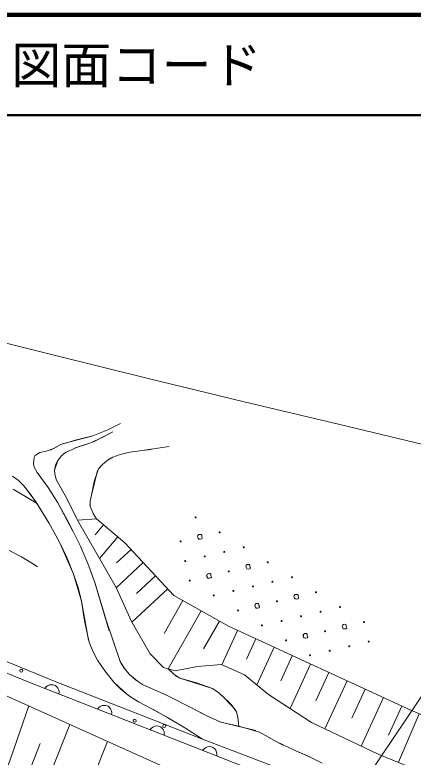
# Model space of a CAD drawing. Units: millimetres, scale not verified. Extents: x 10000 to 170000, y 5000 to 95000.
# Drawn here: x 30187 to 40119, y 76479 to 95000 of the extents above; entities that cross this region are included whole.
import ezdxf
from ezdxf.enums import TextEntityAlignment as Align

# ---------------------------------------------------------------- set-up
doc = ezdxf.new("R2010")
doc.units = ezdxf.units.MM
doc.header["$LTSCALE"] = 250
for name, color, linetype, lineweight in [('M-BGD', 7, 'Continuous', 13), ('M-STR-HTXT', 7, 'Continuous', 13), ('M-TTL', 2, 'Continuous', 140), ('M-TTL-LINE', 7, 'Continuous', 50), ('M-TTL-TXT', 7, 'Continuous', 50)]:
    doc.layers.add(name, color=color, linetype=linetype, lineweight=lineweight)
doc.styles.add('ＭＳ ゴシック', font='')
doc.styles.get('ＭＳ ゴシック').set_extended_font_data('MS Gothic')

msp = doc.modelspace()

# ---------------------------------------------------------------- linework, layer by layer
at = {"layer": 'M-BGD'}
for p, q in [((32504.6, 84648.8), (32134.8, 84496.2)), ((32504.6, 84648.8), (32134.8, 84496.2)), ((32504.6, 84648.8), (32134.8, 84496.2)), ((32504.6, 84648.8), (32134.8, 84496.2)), ((32504.6, 84648.8), (32134.8, 84496.2)), ((32817.9, 84806.8), (32504.6, 84648.8)), ((32817.9, 84806.8), (32504.6, 84648.8)), ((32817.9, 84806.8), (32504.6, 84648.8)), ((32817.9, 84806.8), (32504.6, 84648.8)), ((32817.9, 84806.8), (32504.6, 84648.8)), ((32134.8, 84496.2), (31376.9, 84299.3)), ((32134.8, 84496.2), (31727.2, 84398.7)), ((32134.8, 84496.2), (31727.2, 84398.7)), ((32134.8, 84496.2), (31727.2, 84398.7)), ((32134.8, 84496.2), (31927.3, 84437.7)), ((32628.6, 84599), (32146.9, 84350.7)), ((32628.6, 84599), (32365.3, 84453)), ((32628.6, 84599), (32365.3, 84453)), ((32628.6, 84599), (32365.3, 84453)), ((32628.6, 84599), (32365.3, 84453)), ((31333.9, 84276.9), (31074.6, 84141.9)), ((31333.9, 84276.9), (31161.9, 84178.5)), ((31333.9, 84276.9), (31161.9, 84178.5)), ((31727.2, 84398.7), (31333.9, 84276.9)), ((31727.2, 84398.7), (31333.9, 84276.9)), ((31727.2, 84398.7), (31333.9, 84276.9)), ((32054, 84315.1), (31678.3, 84186.3)), ((32054, 84315.1), (31769.9, 84219.1)), ((32054, 84315.1), (31769.9, 84219.1)), ((32054, 84315.1), (31769.9, 84219.1)), ((32365.3, 84453), (32054, 84315.1)), ((32365.3, 84453), (32054, 84315.1)), ((32365.3, 84453), (32054, 84315.1)), ((32365.3, 84453), (32054, 84315.1)), ((30969.2, 84115.7), (30812.8, 84079.4)), ((30969.2, 84115.7), (30812.8, 84079.4)), ((31161.9, 84178.5), (30969.2, 84115.7)), ((31161.9, 84178.5), (30969.2, 84115.7)), ((31769.9, 84219.1), (31451.2, 84078.2)), ((31769.9, 84219.1), (31451.2, 84078.2)), ((31769.9, 84219.1), (31451.2, 84078.2)), ((32816, 84034), (33059.5, 84090.9)), ((32816, 84034), (33059.5, 84090.9)), ((33059.5, 84090.9), (33359.8, 84131.5)), ((33059.5, 84090.9), (33359.8, 84131.5)), ((33359.8, 84131.5), (34031.8, 84233.4)), ((33359.8, 84131.5), (33583.8, 84158.3)), ((30667, 83955.4), (30652.3, 83801)), ((30667, 83955.4), (30652.3, 83801)), ((30667, 83955.4), (30652.3, 83801)), ((30667, 83955.4), (30652.3, 83801)), ((30695.1, 84006.5), (30667, 83955.4)), ((30695.1, 84006.5), (30667, 83955.4)), ((30695.1, 84006.5), (30667, 83955.4)), ((30695.1, 84006.5), (30667, 83955.4)), ((30695.1, 84006.5), (30688.5, 83997.6)), ((30812.8, 84079.4), (30695.1, 84006.5)), ((30812.8, 84079.4), (30695.1, 84006.5)), ((31351.6, 83999.6), (31255.3, 83878.8)), ((31351.6, 83999.6), (31255.3, 83878.8)), ((31451.2, 84078.2), (31351.6, 83999.6)), ((31451.2, 84078.2), (31351.6, 83999.6)), ((31451.2, 84078.2), (31351.6, 83999.6)), ((32488.3, 83880.1), (32629.5, 83961.4)), ((32488.3, 83880.1), (32584.4, 83938.4)), ((32629.5, 83961.4), (32816, 84034)), ((30652.3, 83801), (30672.7, 83715.5)), ((30652.3, 83801), (30672.7, 83715.5)), ((30652.3, 83801), (30658.5, 83764.4)), ((30652.3, 83801), (30672.7, 83715.5)), ((30672.7, 83715.5), (30744.2, 83583.7)), ((30672.7, 83715.5), (30744.2, 83583.7)), ((30672.7, 83715.5), (30744.2, 83583.7)), ((31255.3, 83878.8), (31176.8, 83643.7)), ((31209.6, 83786.2), (31176.8, 83643.7)), ((31255.3, 83878.8), (31209.6, 83786.2)), ((32271.1, 83670), (32368.8, 83784.1)), ((32271.1, 83670), (32368.8, 83784.1)), ((32368.8, 83784.1), (32488.3, 83880.1)), ((32368.8, 83784.1), (32488.3, 83880.1)), ((30744.2, 83583.7), (31016.2, 83209.3)), ((30744.2, 83583.7), (30802.8, 83503.9)), ((30744.2, 83583.7), (31016.2, 83209.3)), ((31176.8, 83643.7), (31181, 83547.4)), ((31181, 83547.4), (31220.8, 83406.1)), ((32094.7, 83016.1), (32244.9, 83628.1)), ((32160.7, 83353.5), (32271.1, 83670)), ((32160.7, 83353.5), (32271.1, 83670)), ((30126.9, 83491.7), (30268.1, 83388.7)), ((30126.9, 83491.7), (30268.1, 83388.7)), ((30126.9, 83491.7), (30268.1, 83388.7)), ((30268.1, 83388.7), (30409.3, 83252.5)), ((30268.1, 83388.7), (30409.3, 83252.5)), ((31220.8, 83406.1), (31487.1, 82930.5)), ((31220.8, 83406.1), (31410, 83065.3)), ((32094.7, 83016.1), (32160.7, 83353.5)), ((32094.7, 83016.1), (32160.7, 83353.5)), ((30148.2, 83164.8), (30493.2, 82960.1)), ((30409.3, 83252.5), (30596.5, 83016.7)), ((30409.3, 83252.5), (30739.3, 82804)), ((31016.2, 83209.3), (31261.8, 82828.6)), ((31016.2, 83209.3), (31261.8, 82828.6)), ((30596.5, 83016.7), (30767, 82761.2)), ((32061.6, 82867.8), (32094.7, 83016.1)), ((32061.6, 82867.8), (32094.7, 83016.1)), ((32061.6, 82867.8), (32094.7, 83016.1)), ((32061.6, 82867.8), (32094.7, 83016.1)), ((32094.7, 83016.1), (32115.9, 83099.9)), ((30493.2, 82960.1), (30739.3, 82804.1)), ((31261.8, 82828.6), (31544.6, 82310.3)), ((31261.8, 82828.6), (31636, 82117.5)), ((31487.1, 82930.5), (31728.1, 82440.2)), ((32062.3, 82738.4), (32061.6, 82867.8)), ((32062.3, 82738.4), (32061.6, 82867.8)), ((32062.3, 82738.4), (32061.6, 82867.8)), ((32062.3, 82738.4), (32061.6, 82867.8)), ((30767, 82761.2), (31032.2, 82329.8)), ((32062.3, 82738.4), (32057.8, 82772)), ((32136.3, 82556.2), (32062.3, 82738.4)), ((32136.3, 82556.2), (32062.3, 82738.4)), ((32136.3, 82556.2), (32062.3, 82738.4)), ((32136.3, 82556.2), (32062.3, 82738.4)), ((32136.3, 82556.2), (32062.3, 82738.4)), ((31728.1, 82440.2), (31751.8, 82388.5)), ((31751.9, 82388.6), (32222.4, 82423.1)), ((32222.3, 82423), (32136.3, 82556.2)), ((32222.3, 82423), (32136.3, 82556.2)), ((32222.3, 82423), (32136.3, 82556.2)), ((32222.3, 82423), (32136.3, 82556.2)), ((32222.3, 82423), (32136.3, 82556.2)), ((32222.4, 82423.1), (32931, 81823.1)), ((31032.2, 82329.8), (31296.7, 81847.2)), ((31544.6, 82310.3), (31813.1, 81763)), ((32711.8, 80710.7), (31751.9, 82388.6)), ((32399.5, 82273.1), (32191.3, 82027.1)), ((32753.8, 81973.1), (32297.7, 81434.4)), ((34742.7, 81978.9), (34752.2, 82008.3)), ((34753.7, 81963.3), (34742.7, 81978.9)), ((34752.2, 82008.3), (34777.9, 82030.7)), ((34759.3, 81939.2), (34753.7, 81963.3)), ((34774.4, 81920.9), (34759.3, 81939.2)), ((34810, 81916.5), (34774.4, 81920.9)), ((34777.9, 82030.7), (34809.6, 82034.5)), ((34809.6, 82034.5), (34831.9, 82032.4)), ((34849.9, 81924), (34810, 81916.5)), ((34831.9, 82032.4), (34846.3, 82017.6)), ((34846.3, 82017.6), (34846.1, 81979.4)), ((34846.1, 81979.4), (34857.8, 81960.4)), ((34861, 81946.6), (34849.9, 81924)), ((34857.8, 81960.4), (34861, 81946.6)), ((31296.7, 81847.2), (31488.2, 81442.5)), ((31296.7, 81847.2), (31488.2, 81442.5)), ((31296.7, 81847.2), (31631.2, 81089.1)), ((31813.1, 81763), (32007.9, 81307.7)), ((32931, 81823.1), (34151.7, 80514.5)), ((30046.9, 81631.3), (30350.4, 81476.6)), ((33083.6, 81659.6), (32725.8, 81325.8)), ((30350.4, 81476.6), (30693.2, 81268.8)), ((31488.2, 81442.5), (31648.9, 81042.1)), ((31488.2, 81442.5), (31648.9, 81042.1)), ((32007.9, 81307.7), (32178.7, 80840.2)), ((33388.8, 81332.4), (32714.9, 80703.8)), ((30693.2, 81268.8), (30753.8, 81230.4)), ((35943.9, 81232.4), (35953.4, 81261.9)), ((35954.8, 81216.8), (35943.9, 81232.4)), ((35953.4, 81261.9), (35979, 81284.2)), ((35960.4, 81192.7), (35954.8, 81216.8)), ((35975.6, 81174.5), (35960.4, 81192.7)), ((36011.1, 81170.1), (35975.6, 81174.5)), ((35979, 81284.2), (36010.8, 81288)), ((36010.8, 81288), (36033.1, 81285.9)), ((36051.1, 81177.6), (36011.1, 81170.1)), ((36033.1, 81285.9), (36047.4, 81271.1)), ((36047.4, 81271.1), (36047.3, 81233)), ((36047.3, 81233), (36059, 81213.9)), ((36062.2, 81200.2), (36051.1, 81177.6)), ((36059, 81213.9), (36062.2, 81200.2)), ((31648.9, 81042.1), (31849.3, 80373.3)), ((31648.9, 81042.1), (31763, 80710.7)), ((33693.9, 81005.3), (33223.2, 80566.2)), ((34970.1, 81005.1), (34979.6, 81034.5)), ((34981, 80989.5), (34970.1, 81005.1)), ((34979.6, 81034.5), (35005.2, 81056.8)), ((34986.6, 80965.4), (34981, 80989.5)), ((35001.8, 80947.1), (34986.6, 80965.4)), ((35037.3, 80942.7), (35001.8, 80947.1)), ((35005.2, 81056.8), (35037, 81060.6)), ((35037, 81060.6), (35059.3, 81058.6)), ((35077.3, 80950.2), (35037.3, 80942.7)), ((35059.3, 81058.6), (35073.6, 81043.8)), ((35073.6, 81043.8), (35073.5, 81005.6)), ((35073.5, 81005.6), (35085.2, 80986.6)), ((35088.4, 80972.8), (35077.3, 80950.2)), ((35085.2, 80986.6), (35088.4, 80972.8)), ((32178.7, 80840.2), (32471.9, 79873.4)), ((32178.7, 80840.2), (32539.1, 79627.5)), ((32178.7, 80840.2), (32471.9, 79873.4)), ((31763, 80710.7), (31849.3, 80373.3)), ((33094.6, 79863.8), (32711.8, 80710.7)), ((33999.1, 80678.1), (33105.7, 79844.8)), ((34378.6, 80386.2), (33913.8, 79564.5)), ((34151.7, 80514.5), (35513.2, 79744.4)), ((37145.1, 80486), (37154.6, 80515.4)), ((37156, 80470.4), (37145.1, 80486)), ((37154.6, 80515.4), (37180.2, 80537.8)), ((37161.6, 80446.3), (37156, 80470.4)), ((37176.8, 80428), (37161.6, 80446.3)), ((37212.3, 80423.6), (37176.8, 80428)), ((37180.2, 80537.8), (37212, 80541.6)), ((37212, 80541.6), (37234.3, 80539.5)), ((37252.3, 80431.2), (37212.3, 80423.6)), ((37234.3, 80539.5), (37248.6, 80524.7)), ((37248.6, 80524.7), (37248.4, 80486.5)), ((37248.4, 80486.5), (37260.1, 80467.5)), ((37263.4, 80453.7), (37252.3, 80431.2)), ((37260.1, 80467.5), (37263.4, 80453.7)), ((31849.3, 80373.3), (32022.1, 79399.5)), ((31849.3, 80373.3), (31925, 79877.5)), ((31849.3, 80373.3), (31925, 79877.5)), ((36171.3, 80258.6), (36180.7, 80288.1)), ((36182.2, 80243), (36171.3, 80258.6)), ((36180.7, 80288.1), (36206.4, 80310.4)), ((36187.8, 80218.9), (36182.2, 80243)), ((36203, 80200.7), (36187.8, 80218.9)), ((36238.5, 80196.3), (36203, 80200.7)), ((36206.4, 80310.4), (36238.2, 80314.2)), ((36238.2, 80314.2), (36260.4, 80312.1)), ((36278.5, 80203.8), (36238.5, 80196.3)), ((36260.4, 80312.1), (36274.8, 80297.3)), ((36274.8, 80297.3), (36274.6, 80259.2)), ((36274.6, 80259.2), (36286.3, 80240.1)), ((36289.6, 80226.3), (36278.5, 80203.8)), ((36286.3, 80240.1), (36289.6, 80226.3)), ((27016.8, 80072.6), (31273.4, 78334.6)), ((34832.5, 80129.5), (34013.7, 78681.9)), ((30455.3, 78385), (26876.1, 79850)), ((31925, 79877.5), (32037.3, 79352.2)), ((31925, 79877.5), (32037.3, 79352.2)), ((32471.9, 79873.4), (32810.7, 78869.2)), ((32471.9, 79873.4), (32810.7, 78869.2)), ((33562.8, 79058.8), (33094.6, 79863.8)), ((35286.3, 79872.7), (34894.9, 79180.9)), ((35740.8, 79639.6), (35347.2, 78784.6)), ((35513.2, 79744.4), (40064.1, 77649.6)), ((38346.3, 79739.5), (38355.7, 79769)), ((38357.2, 79723.9), (38346.3, 79739.5)), ((38355.7, 79769), (38381.4, 79791.3)), ((38362.8, 79699.8), (38357.2, 79723.9)), ((38377.9, 79681.6), (38362.8, 79699.8)), ((38413.5, 79677.2), (38377.9, 79681.6)), ((38381.4, 79791.3), (38413.2, 79795.1)), ((38413.2, 79795.1), (38435.4, 79793)), ((38453.5, 79684.7), (38413.5, 79677.2)), ((38435.4, 79793), (38449.8, 79778.2)), ((38449.8, 79778.2), (38449.6, 79740.1)), ((38449.6, 79740.1), (38461.3, 79721)), ((38464.5, 79707.3), (38453.5, 79684.7)), ((38461.3, 79721), (38464.5, 79707.3)), ((37372.5, 79512.2), (37381.9, 79541.6)), ((37383.4, 79496.6), (37372.5, 79512.2)), ((37381.9, 79541.6), (37407.6, 79564)), ((37389, 79472.5), (37383.4, 79496.6)), ((37404.1, 79454.2), (37389, 79472.5)), ((37439.7, 79449.8), (37404.1, 79454.2)), ((37407.6, 79564), (37439.4, 79567.7)), ((37439.4, 79567.7), (37461.6, 79565.7)), ((37479.7, 79457.3), (37439.7, 79449.8)), ((37461.6, 79565.7), (37476, 79550.9)), ((37476, 79550.9), (37475.8, 79512.7)), ((37475.8, 79512.7), (37487.5, 79493.7)), ((37490.7, 79479.9), (37479.7, 79457.3)), ((37487.5, 79493.7), (37490.7, 79479.9)), ((32037.3, 79352.2), (32131.3, 79121.7)), ((32037.3, 79352.2), (32131.3, 79121.7)), ((36195.8, 79430.2), (35961.2, 78920.4)), ((32131.3, 79121.7), (32250.8, 78900.7)), ((32131.3, 79121.7), (32250.8, 78900.7)), ((36650.9, 79220.7), (36218.6, 78281.4)), ((32250.8, 78900.7), (32432.9, 78629.6)), ((32250.8, 78900.7), (32432.9, 78629.6)), ((33897.6, 78717), (33562.8, 79058.8)), ((37106, 79011.2), (36817.9, 78385.2)), ((32810.7, 78869.2), (32915.5, 78700.7)), ((32810.7, 78869.2), (32915.5, 78700.7)), ((32810.7, 78869.2), (32915.5, 78700.7)), ((32810.7, 78869.2), (32919.8, 78694.8)), ((34181.7, 78631.1), (33897.6, 78717)), ((34744.4, 78741.2), (34181.7, 78631.1)), ((35338.6, 78788.5), (34744.4, 78741.2)), ((35910.2, 78533.5), (35338.6, 78788.5)), ((37561.1, 78801.7), (37050.3, 77691.9)), ((32432.9, 78629.6), (32653.6, 78353.9)), ((32915.5, 78700.7), (33048.3, 78540.9)), ((32915.5, 78700.7), (33048.3, 78540.9)), ((32915.5, 78700.7), (33048.3, 78540.9)), ((33048.3, 78540.9), (33197.7, 78406.4)), ((33048.3, 78540.9), (33197.7, 78406.4)), ((33048.3, 78540.9), (33241.5, 78373.6)), ((34013.6, 78681.9), (34158.2, 78541.3)), ((34013.6, 78681.9), (34158.2, 78541.3)), ((34013.6, 78681.9), (34219.8, 78495)), ((34013.6, 78681.9), (34158.2, 78541.3)), ((34013.6, 78681.9), (34158.2, 78541.3)), ((34013.6, 78681.9), (34158.2, 78541.3)), ((34158.2, 78541.3), (34305.1, 78447.2)), ((34158.2, 78541.3), (34305.1, 78447.2)), ((34158.2, 78541.3), (34305.1, 78447.2)), ((34158.2, 78541.3), (34305.1, 78447.2)), ((34158.2, 78541.3), (34305.1, 78447.2)), ((36510.9, 78042.6), (35910.2, 78533.5)), ((38016.2, 78592.3), (37691.3, 77886.5)), ((28989.9, 78452.2), (37719.1, 74526.5)), ((38331.6, 75293.1), (30455.3, 78385)), ((32653.6, 78353.9), (32981.8, 78047.8)), ((32653.6, 78353.9), (32829.3, 78175.5)), ((32653.6, 78353.9), (32829.3, 78175.5)), ((33197.7, 78406.4), (33367.4, 78293)), ((33197.7, 78406.4), (33367.4, 78293)), ((34305.1, 78447.2), (34742.4, 78324.1)), ((34305.1, 78447.2), (35114.6, 78194.9)), ((34305.1, 78447.2), (34742.4, 78324.1)), ((34305.1, 78447.2), (34742.4, 78324.1)), ((34305.1, 78447.2), (34747.7, 78322.8)), ((38471.3, 78382.8), (37920.1, 77185.3)), ((30967.6, 78232.3), (30937.2, 78195.9)), ((31002.2, 78259), (30967.6, 78232.3)), ((31050.8, 78280.2), (31002.2, 78259)), ((31093.9, 78287.4), (31050.8, 78280.2)), ((31141.3, 78284.9), (31093.9, 78287.4)), ((31197.2, 78263), (31141.3, 78284.9)), ((31233.6, 78232.6), (31197.2, 78263)), ((31260.3, 78197.9), (31233.6, 78232.6)), ((31281.5, 78149.3), (31260.3, 78197.9)), ((31273.4, 78334.6), (34868.1, 76931)), ((32829.3, 78175.5), (33021.7, 78018.2)), ((32829.3, 78175.5), (33021.7, 78018.2)), ((33367.4, 78293), (33984.8, 78015.9)), ((33367.4, 78293), (33984.8, 78015.9)), ((34742.4, 78324.1), (35114.6, 78194.9)), ((34742.4, 78324.1), (35114.6, 78194.9)), ((34742.4, 78324.1), (35114.6, 78194.9)), ((35114.6, 78194.9), (35276.7, 78083.3)), ((35114.6, 78194.9), (35276.7, 78083.3)), ((35114.6, 78194.9), (35276.7, 78083.3)), ((38926.4, 78173.3), (38594.1, 77451.5)), ((31288.7, 78106.2), (31281.5, 78149.3)), ((31286.2, 78058.8), (31288.7, 78106.2)), ((33021.7, 78018.2), (33273.7, 77857.9)), ((33021.7, 78018.2), (33273.7, 77857.9)), ((33984.8, 78015.9), (34611.6, 77704.2)), ((35276.7, 78083.3), (35425.2, 77946.4)), ((35276.7, 78083.3), (35425.2, 77946.4)), ((35276.7, 78083.3), (35425.2, 77946.4)), ((37583.3, 77345.4), (36510.9, 78042.6)), ((33273.7, 77857.9), (33583.8, 77692.8)), ((33273.7, 77857.9), (33583.8, 77692.8)), ((35425.2, 77946.4), (35690, 77656.1)), ((35425.2, 77946.4), (35578, 77796.6)), ((35425.2, 77946.4), (35504.7, 77868.4)), ((35578, 77796.6), (35711.3, 77612.8)), ((39381.5, 77963.8), (38825.1, 76755.2)), ((29919.5, 75973), (30537.6, 77756.2)), ((32280.3, 77717), (32249.9, 77680.5)), ((32314.9, 77743.6), (32280.3, 77717)), ((32363.5, 77764.8), (32314.9, 77743.6)), ((32406.7, 77772.1), (32363.5, 77764.8)), ((32454, 77769.6), (32406.7, 77772.1)), ((32509.9, 77747.7), (32454, 77769.6)), ((32546.3, 77717.3), (32509.9, 77747.7)), ((32573, 77682.6), (32546.3, 77717.3)), ((32594.2, 77634), (32573, 77682.6)), ((32601.4, 77590.9), (32594.2, 77634)), ((33583.8, 77692.8), (33777.8, 77592.5)), ((33583.8, 77692.8), (33997.5, 77471.5)), ((34611.6, 77704.2), (34872.6, 77561.7)), ((34611.6, 77704.2), (34961.5, 77514.5)), ((34611.6, 77704.2), (34961.5, 77514.5)), ((34611.6, 77704.2), (34961.5, 77514.5)), ((34611.6, 77704.2), (34961.5, 77514.5)), ((35711.3, 77612.8), (35751.1, 77470.8)), ((39836.6, 77754.4), (39501.7, 77027)), ((40064.1, 77649.6), (42158.2, 76744.2)), ((32598.9, 77543.5), (32601.4, 77590.9)), ((33997.5, 77471.5), (34468.5, 77187.4)), ((34961.5, 77514.5), (35326.4, 77351.5)), ((34961.5, 77514.5), (35326.4, 77351.5)), ((34961.5, 77514.5), (35326.4, 77351.5)), ((34961.5, 77514.5), (35326.4, 77351.5)), ((35751.1, 77470.8), (35767.5, 77317.2)), ((40273.5, 77559.1), (39750.9, 76350.4)), ((30886.3, 75600.7), (31561.6, 77295.7)), ((33676.2, 77249.5), (33627.6, 77228.3)), ((33719.4, 77256.8), (33676.2, 77249.5)), ((33766.7, 77254.3), (33719.4, 77256.8)), ((33822.6, 77232.4), (33766.7, 77254.3)), ((33859, 77201.9), (33822.6, 77232.4)), ((35326.4, 77351.5), (35771.3, 77251.5)), ((35326.4, 77351.5), (35330.1, 77350.3)), ((35326.4, 77351.5), (35771.3, 77251.5)), ((35326.4, 77351.5), (36194.2, 77142.8)), ((35767.5, 77317.2), (35771.3, 77251.5)), ((35771.3, 77251.5), (36286.1, 77105.3)), ((39244.6, 76555.8), (37583.3, 77345.4)), ((33593, 77201.6), (33562.6, 77165.2)), ((33627.6, 77228.3), (33593, 77201.6)), ((33885.7, 77167.3), (33859, 77201.9)), ((33906.9, 77118.7), (33885.7, 77167.3)), ((33914.1, 77075.6), (33906.9, 77118.7)), ((33911.6, 77028.2), (33914.1, 77075.6)), ((34468.5, 77187.4), (34868, 76930.9)), ((36286.1, 77105.3), (36723.7, 76862.2)), ((36286.1, 77105.3), (36723.7, 76862.2)), ((36286.1, 77105.3), (36873, 76778.4)), ((31842.6, 75219.7), (32501.4, 76873)), ((34868.1, 76931), (38520.6, 75538.9)), ((36723.7, 76862.2), (37191.6, 76633)), ((36723.7, 76862.2), (37191.6, 76633)), ((30408.1, 75791.3), (30818.3, 76820.7)), ((34905.7, 76686.3), (34875.3, 76649.9)), ((34940.3, 76713), (34905.7, 76686.3)), ((34988.9, 76734.2), (34940.3, 76713)), ((35032.1, 76741.4), (34988.9, 76734.2)), ((35079.4, 76739), (35032.1, 76741.4)), ((35135.3, 76717), (35079.4, 76739)), ((35171.7, 76686.6), (35135.3, 76717)), ((35198.4, 76652), (35171.7, 76686.6)), ((35219.6, 76603.4), (35198.4, 76652)), ((35226.8, 76560.2), (35219.6, 76603.4)), ((35224.3, 76512.9), (35226.8, 76560.2)), ((37191.6, 76633), (37539.6, 76486)), ((37191.6, 76633), (37514.2, 76497.4)), ((37514.2, 76497.4), (37851.4, 76327.3)), ((40927.5, 75873), (39244.6, 76555.8))]:
    msp.add_line(p, q, dxfattribs=at)
for centre, radius in [((34693.7, 82460.9), 12.5), ((35294.3, 82087.7), 12.5), ((34320.5, 81860.3), 12.5), ((35894.9, 81714.5), 12.5), ((34921.1, 81487.1), 12.5), ((35408, 81600.8), 12.5), ((34434.2, 81373.4), 12.5), ((36495.5, 81341.3), 12.5), ((35521.7, 81113.9), 12.5), ((37096.1, 80968), 12.5), ((34547.9, 80886.5), 12.5), ((36122.3, 80740.7), 12.5), ((36609.2, 80854.4), 12.5), ((35635.4, 80627), 12.5), ((37696.7, 80594.8), 12.5), ((35148.5, 80513.3), 12.5), ((36722.9, 80367.4), 12.5), ((38297.3, 80221.6), 12.5), ((35749, 80140.1), 12.5), ((37810.3, 80107.9), 12.5), ((36836.5, 79880.5), 12.5), ((37323.4, 79994.2), 12.5), ((38897.8, 79848.4), 12.5), ((36349.6, 79766.9), 12.5), ((37924, 79621), 12.5), ((36950.2, 79393.6), 12.5), ((39011.5, 79361.5), 12.5), ((38037.7, 79134.1), 12.5), ((38524.6, 79247.8), 12.5), ((37550.8, 79020.4), 12.5), ((30345.4, 78637.4), 37.5), ((33173.2, 77386), 37.5), ((33912.1, 77257.9), 37.5)]:
    msp.add_circle(centre, radius, dxfattribs=at)
at = {"layer": 'M-STR-HTXT'}
for p, q in [((28790.7, 87100.2), (31167.3, 86505.2)), ((31167.3, 86505.2), (33546.1, 85918.3)), ((33546.1, 85918.3), (33816.2, 85852.3)), ((33546.1, 85918.3), (35905.9, 85345.7)), ((35905.9, 85345.7), (38288.8, 84775.5)), ((38288.8, 84775.5), (40673.2, 84210.7)), ((38147.6, 74748.2), (41959.9, 80435.4))]:
    msp.add_line(p, q, dxfattribs=at)
at = {"layer": 'M-TTL'}
msp.add_line((170000, 95000), (10000, 95000), dxfattribs=at)
at = {"layer": 'M-TTL-LINE'}
msp.add_line((10000, 92500), (170000, 92500), dxfattribs=at)

# ---------------------------------------------------------------- texts
at = {"layer": 'M-TTL-TXT', "style": 'ＭＳ ゴシック'}
msp.add_text('図面コード', height=916.4, dxfattribs=at).set_placement((30094.9, 93750), align=Align.MIDDLE_LEFT)

doc.saveas('drawing.dxf')
